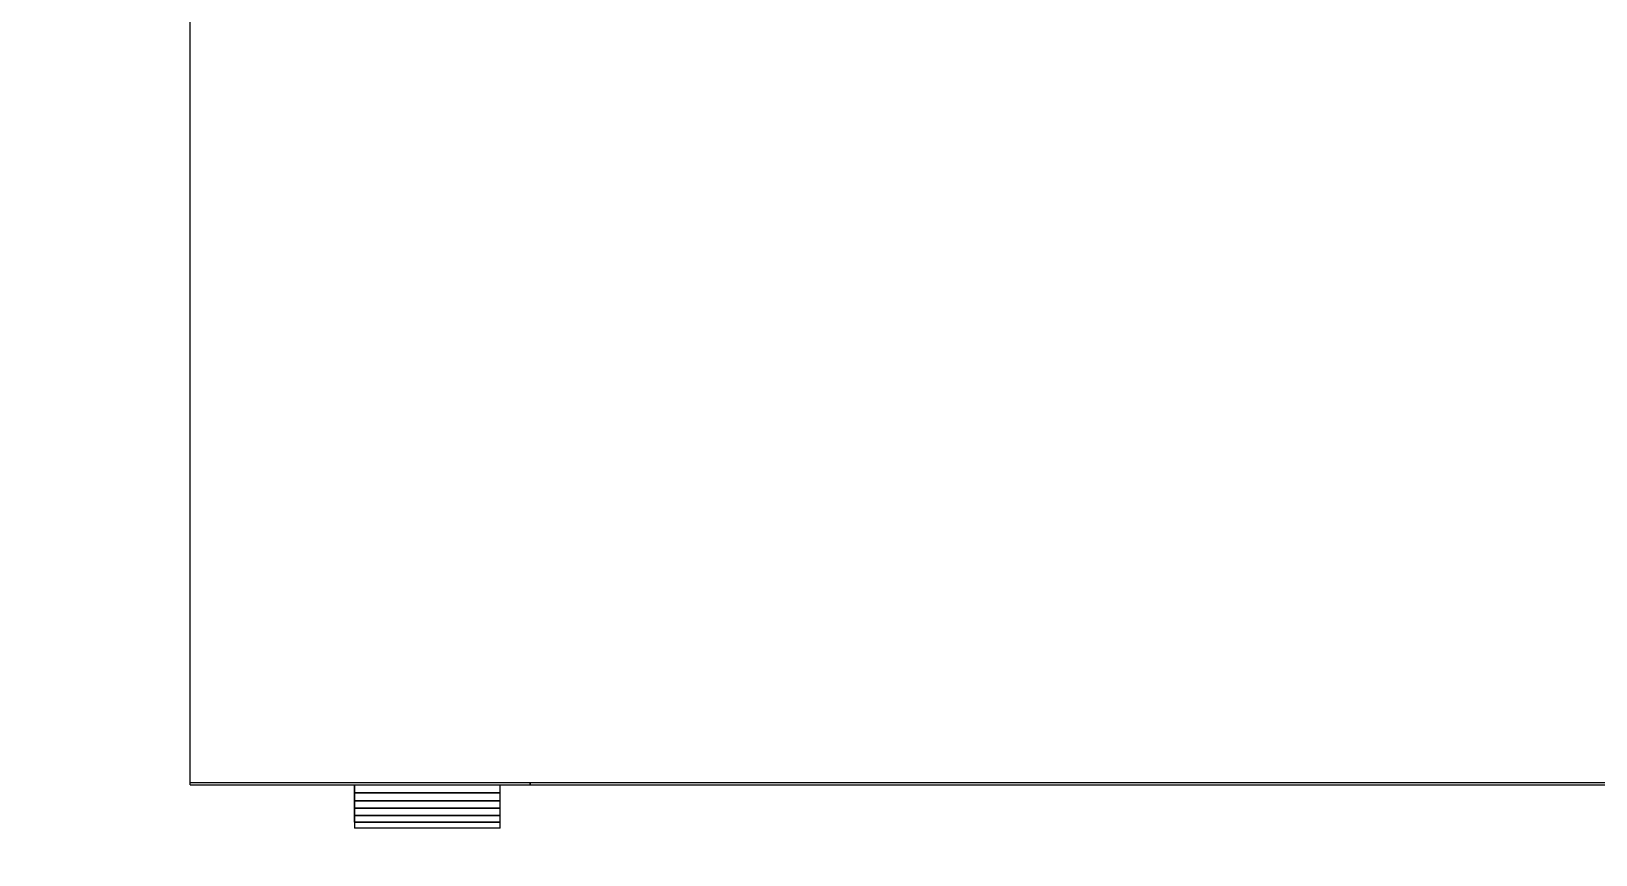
# Model space of a CAD drawing. Header units: inches. Extents: x -827 to 154, y -802 to 207.
# Drawn here: x -556.44 to -540.34, y -227 to -218.53 of the extents above; entities that cross this region are included whole.
import ezdxf

# ---------------------------------------------------------------- set-up
doc = ezdxf.new("R2010")
doc.units = ezdxf.units.IN
doc.header["$MEASUREMENT"] = 0
for name, color, linetype, lineweight in [('A-ANNO-DIMS', 211, 'Continuous', 9), ('A-ANNO-DIMS-48', 211, 'Continuous', 9), ('Hardware', 7, 'Continuous', 9), ('Layer0', 7, 'Continuous', 9), ('Miter_Saw_Station_skp', 8, 'Continuous', 9)]:
    doc.layers.add(name, color=color, linetype=linetype, lineweight=lineweight)
doc.styles.add('Arial', font='arial.ttf', dxfattribs={"height": 4.5})
doc.dimstyles.new('Linear_-_3_32__Arial', dxfattribs={"dimscale": 12, "dimtxt": 4.591167, "dimasz": 0.5, "dimexe": 0.375, "dimexo": 0.25, "dimgap": 0.25, "dimtad": 1, "dimdec": 5, "dimrnd": 0.03125, "dimzin": 1, "dimdsep": 46, "dimlunit": 4, "dimtxsty": 'Arial', "dimblk1": 'OBLIQUE', "dimblk2": 'OBLIQUE', "dimsah": 1, "dimcen": 0.09, "dimdle": 0.375, "dimazin": 0, "dimtfac": 1, "dimtdec": 4, "dimtix": 1, "dimtmove": 0, "dimatfit": 3, "dimfxl": 1, "dimtvp": 1, "dimtfill": 1, "dimfrac": 2, "dimtolj": 1, "dimtzin": 0, "dimarcsym": 2})

# ---------------------------------------------------------------- blocks, each defined once
blk = doc.blocks.new('Miter_Saw_Station_skp_18-402458-Level 1')
at = {"layer": 'Layer0'}
for q in [(1.5, 29), (1.5, 29), (1.476, 0), (1.476, 0)]:
    blk.add_line((1.5, 0), q, dxfattribs=at)
blk = doc.blocks.new('Miter_Saw_Station_skp_13-402453-Level 1')
at = {"layer": 'Layer0'}
for p, q in [((1.476, 3.5), (1.5, 3.5)), ((1.476, 3.5), (1.5, 3.5)), ((1.5, 0), (1.5, 3.5)), ((1.5, 0), (1.5, 3.5)), ((1.5, 0), (1.476, 0)), ((1.5, 0), (1.476, 0))]:
    blk.add_line(p, q, dxfattribs=at)
blk = doc.blocks.new('Miter_Saw_Station_skp_12-402452-Level 1')
at = {"layer": 'Hardware'}
for p, q in [((4.015, 1.757), (3.932, 1.757)), ((4.015, 1.757), (3.932, 1.757)), ((4.096, 1.757), (4.015, 1.757)), ((4.096, 1.757), (4.015, 1.757)), ((4.015, 0.257), (4.015, 1.757)), ((4.015, 1.757), (4.015, 0.257)), ((4.174, 1.757), (4.096, 1.757)), ((4.096, 1.757), (4.096, 0.257)), ((4.174, 1.757), (4.096, 1.757)), ((4.096, 0.257), (4.096, 1.757)), ((4.247, 1.757), (4.174, 1.757)), ((4.247, 1.757), (4.174, 1.757)), ((4.174, 0.257), (4.174, 1.757)), ((4.174, 1.757), (4.174, 0.257)), ((4.316, 1.757), (4.247, 1.757)), ((4.247, 1.757), (4.247, 0.257)), ((4.316, 1.757), (4.247, 1.757)), ((4.247, 0.257), (4.247, 1.757)), ((4.38, 1.757), (4.316, 1.757)), ((4.38, 1.757), (4.316, 1.757)), ((4.316, 0.257), (4.316, 1.757)), ((4.316, 1.757), (4.316, 0.257)), ((4.38, 1.757), (4.38, 0.257)), ((4.38, 1.757), (4.38, 0.257)), ((4.015, 0.257), (3.932, 0.257)), ((3.932, 0.257), (4.015, 0.257)), ((4.015, 0.257), (4.096, 0.257)), ((4.096, 0.257), (4.015, 0.257)), ((4.096, 0.257), (4.174, 0.257)), ((4.174, 0.257), (4.096, 0.257)), ((4.174, 0.257), (4.247, 0.257)), ((4.247, 0.257), (4.174, 0.257)), ((4.247, 0.257), (4.316, 0.257)), ((4.316, 0.257), (4.247, 0.257)), ((4.316, 0.257), (4.38, 0.257)), ((4.316, 0.257), (4.38, 0.257))]:
    blk.add_line(p, q, dxfattribs=at)
blk = doc.blocks.new('Miter_Saw_Station_skp_7-402447-Level 1')
blk.add_blockref('Miter_Saw_Station_skp_12-402452-Level 1', (0, 0))
blk = doc.blocks.new('Miter_Saw_Station_skp_4-402444-Level 1')
blk.add_blockref('Miter_Saw_Station_skp_7-402447-Level 1', (0.808, 0.306))
blk = doc.blocks.new('Miter_Saw_Station_skp_1-402441-Level 1')
at = {"layer": 'Layer0'}
for q in [(29.976, 47.995), (29.976, 47.995), (17.06, 12.003), (17.06, 12.003)]:
    blk.add_line((29.976, 12.003), q, dxfattribs=at)
for name, p in [('Miter_Saw_Station_skp_18-402458-Level 1', (28.5, 15.503)), ('Miter_Saw_Station_skp_13-402453-Level 1', (28.5, 12.003)), ('Miter_Saw_Station_skp_4-402444-Level 1', (25.26, 13.13))]:
    blk.add_blockref(name, p)
blk = doc.blocks.new('Miter_Saw_Station_skp-402418-Level 1')
blk.add_blockref('Miter_Saw_Station_skp_1-402441-Level 1', (0, 0))
blk = doc.blocks.new('DIMBLOCK2-Level 1')
at = {"layer": 'A-ANNO-DIMS-48'}
for p, q in [((-632.646, -228.476), (-632.646, -198.931)), ((-536.646, -228.476), (-536.646, -198.931)), ((-637.146, -203.431), (-532.146, -203.431)), ((-632.646, -203.431), (-632.646, -228.476)), ((-536.646, -203.431), (-536.646, -228.476))]:
    blk.add_line(p, q, dxfattribs=at)
at = {"layer": 'A-ANNO-DIMS-48', "lineweight": 50}
for p, q in [((-632.646, -203.431), (-629.646, -200.431)), ((-536.646, -203.431), (-533.646, -200.431)), ((-632.646, -203.431), (-635.646, -206.431)), ((-536.646, -203.431), (-539.646, -206.431))]:
    blk.add_line(p, q, dxfattribs=at)
at = {"layer": 'A-ANNO-DIMS-48', "color": 0, "insert": (-592.662, -194.589), "char_height": 4.5, "width": 19.24052, "attachment_point": 1, "line_spacing_factor": 0.941778, "style": 'Arial', "bg_fill": 3, "box_fill_scale": 1.25, "bg_fill_color": 256, "bg_fill_true_color": 13158600, "bg_fill_transparency": 0}
blk.add_mtext('8\' - 0"', dxfattribs=at)
blk = doc.blocks.new('_Oblique')
at = {"color": 0, "linetype": 'ByBlock', "lineweight": -2}
blk.add_line((-0.5, -0.5), (0.5, 0.5), dxfattribs=at)

msp = doc.modelspace()

# ---------------------------------------------------------------- block references
at = {"layer": 'Miter_Saw_Station_skp', "color": 7, "rotation": 269.9999999999997}
msp.add_blockref('Miter_Saw_Station_skp-402418-Level 1', (-566.811294, -196.282674), dxfattribs=at)

# ---------------------------------------------------------------- next in the draw order: dimensions: what is measured, and where the dimension line sits
at = {"layer": 'A-ANNO-DIMS'}
dim = msp.add_linear_dim(base=(-536.645614, -203.431133), p1=(-632.645614, -231.476424), p2=(-536.645614, -231.476424), dimstyle='Linear_-_3_32__Arial', override={"dimpost": '<>', "dimfxl": 96}, dxfattribs=at)
dim.commit()
dim.dimension.update_dxf_attribs({"geometry": 'DIMBLOCK2-Level 1', "text_midpoint": (-584.645614, -198.133555)})

doc.saveas('drawing.dxf')
